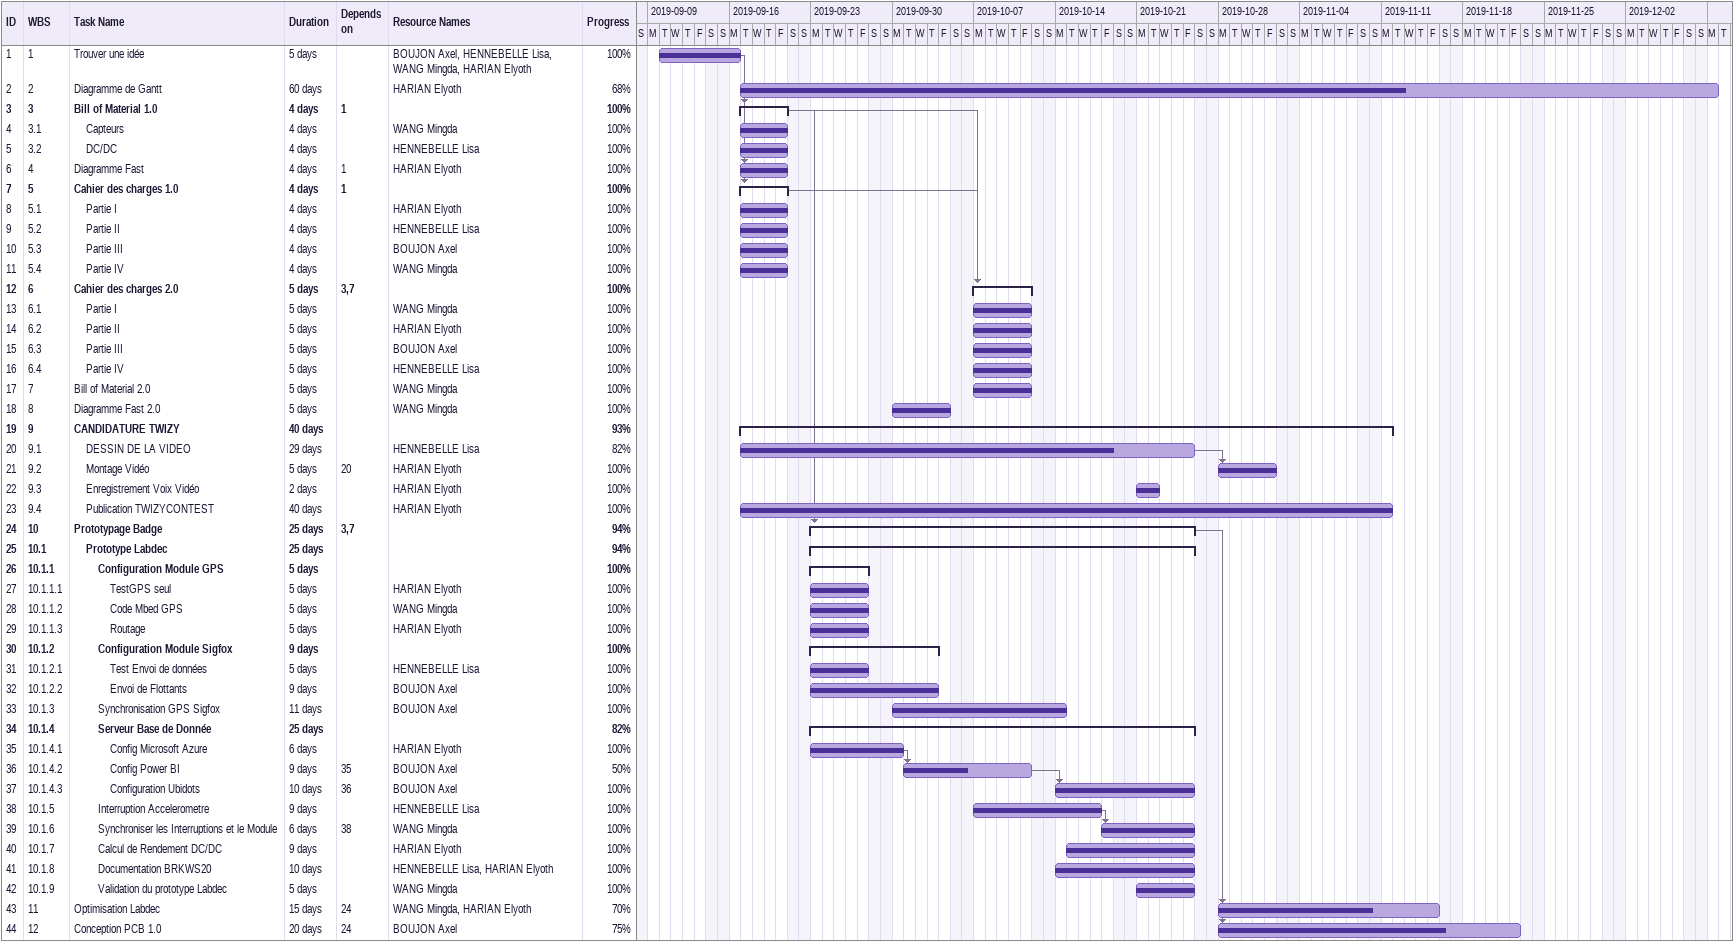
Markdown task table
| ID | WBS | Task | Duration | Start | Finish | Predecessors | Resources | % complete |
|---|---|---|---|---|---|---|---|---|
| 1 | 1 | Trouver une idée | 5d | 2019-09-10 | 2019-09-16 |  | BOUJON Axel, HENNEBELLE Lisa, WANG Mingda, HARIAN Elyoth | 100 |
| 2 | 2 | Diagramme de Gantt | 60d | 2019-09-17 | 2019-12-09 |  | HARIAN Elyoth | 68 |
| 3 | 3 | **Bill of Material 1.0** | 4d | 2019-09-17 | 2019-09-20 | 1 |  | 100 |
| 4 | 3.1 | Capteurs | 4d | 2019-09-17 | 2019-09-20 |  | WANG Mingda | 100 |
| 5 | 3.2 | DC/DC | 4d | 2019-09-17 | 2019-09-20 |  | HENNEBELLE Lisa | 100 |
| 6 | 4 | Diagramme Fast | 4d | 2019-09-17 | 2019-09-20 | 1 | HARIAN Elyoth | 100 |
| 7 | 5 | **Cahier des charges 1.0** | 4d | 2019-09-17 | 2019-09-20 | 1 |  | 100 |
| 8 | 5.1 | Partie I | 4d | 2019-09-17 | 2019-09-20 |  | HARIAN Elyoth | 100 |
| 9 | 5.2 | Partie II | 4d | 2019-09-17 | 2019-09-20 |  | HENNEBELLE Lisa | 100 |
| 10 | 5.3 | Partie III | 4d | 2019-09-17 | 2019-09-20 |  | BOUJON Axel | 100 |
| 11 | 5.4 | Partie IV | 4d | 2019-09-17 | 2019-09-20 |  | WANG Mingda | 100 |
| 12 | 6 | **Cahier des charges 2.0** | 5d | 2019-10-07 | 2019-10-11 | 3, 7 |  | 100 |
| 13 | 6.1 | Partie I | 5d | 2019-10-07 | 2019-10-11 |  | WANG Mingda | 100 |
| 14 | 6.2 | Partie II | 5d | 2019-10-07 | 2019-10-11 |  | HARIAN Elyoth | 100 |
| 15 | 6.3 | Partie III | 5d | 2019-10-07 | 2019-10-11 |  | BOUJON Axel | 100 |
| 16 | 6.4 | Partie IV | 5d | 2019-10-07 | 2019-10-11 |  | HENNEBELLE Lisa | 100 |
| 17 | 7 | Bill of Material 2.0 | 5d | 2019-10-07 | 2019-10-11 |  | WANG Mingda | 100 |
| 18 | 8 | Diagramme Fast 2.0 | 5d | 2019-09-30 | 2019-10-04 |  | WANG Mingda | 100 |
| 19 | 9 | **CANDIDATURE TWIZY** | 40d | 2019-09-17 | 2019-11-11 |  |  | 93 |
| 20 | 9.1 | DESSIN DE LA VIDEO | 29d | 2019-09-17 | 2019-10-25 |  | HENNEBELLE Lisa | 82 |
| 21 | 9.2 | Montage Vidéo | 5d | 2019-10-28 | 2019-11-01 | 20 | HARIAN Elyoth | 100 |
| 22 | 9.3 | Enregistrement Voix Vidéo | 2d | 2019-10-21 | 2019-10-22 |  | HARIAN Elyoth | 100 |
| 23 | 9.4 | Publication TWIZYCONTEST | 40d | 2019-09-17 | 2019-11-11 |  | HARIAN Elyoth | 100 |
| 24 | 10 | **Prototypage Badge** | 25d | 2019-09-23 | 2019-10-25 | 3, 7 |  | 94 |
| 25 | 10.1 | **Prototype Labdec** | 25d | 2019-09-23 | 2019-10-25 |  |  | 94 |
| 26 | 10.1.1 | **Configuration Module GPS** | 5d | 2019-09-23 | 2019-09-27 |  |  | 100 |
| 27 | 10.1.1.1 | TestGPS seul | 5d | 2019-09-23 | 2019-09-27 |  | HARIAN Elyoth | 100 |
| 28 | 10.1.1.2 | Code Mbed GPS | 5d | 2019-09-23 | 2019-09-27 |  | WANG Mingda | 100 |
| 29 | 10.1.1.3 | Routage | 5d | 2019-09-23 | 2019-09-27 |  | HARIAN Elyoth | 100 |
| 30 | 10.1.2 | **Configuration Module Sigfox** | 9d | 2019-09-23 | 2019-10-03 |  |  | 100 |
| 31 | 10.1.2.1 | Test Envoi de données | 5d | 2019-09-23 | 2019-09-27 |  | HENNEBELLE Lisa | 100 |
| 32 | 10.1.2.2 | Envoi de Flottants | 9d | 2019-09-23 | 2019-10-03 |  | BOUJON Axel | 100 |
| 33 | 10.1.3 | Synchronisation GPS Sigfox | 11d | 2019-09-30 | 2019-10-14 |  | BOUJON Axel | 100 |
| 34 | 10.1.4 | **Serveur Base de Donnée** | 25d | 2019-09-23 | 2019-10-25 |  |  | 82 |
| 35 | 10.1.4.1 | Config Microsoft Azure | 6d | 2019-09-23 | 2019-09-30 |  | HARIAN Elyoth | 100 |
| 36 | 10.1.4.2 | Config Power BI | 9d | 2019-10-01 | 2019-10-11 | 35 | BOUJON Axel | 50 |
| 37 | 10.1.4.3 | Configuration Ubidots | 10d | 2019-10-14 | 2019-10-25 | 36 | BOUJON Axel | 100 |
| 38 | 10.1.5 | Interruption Accelerometre | 9d | 2019-10-07 | 2019-10-17 |  | HENNEBELLE Lisa | 100 |
| 39 | 10.1.6 | Synchroniser les Interruptions et le Module | 6d | 2019-10-18 | 2019-10-25 | 38 | WANG Mingda | 100 |
| 40 | 10.1.7 | Calcul de Rendement DC/DC | 9d | 2019-10-15 | 2019-10-25 |  | HARIAN Elyoth | 100 |
| 41 | 10.1.8 | Documentation BRKWS20 | 10d | 2019-10-14 | 2019-10-25 |  | HENNEBELLE Lisa, HARIAN Elyoth | 100 |
| 42 | 10.1.9 | Validation du prototype Labdec | 5d | 2019-10-21 | 2019-10-25 |  | WANG Mingda | 100 |
| 43 | 11 | Optimisation Labdec | 15d | 2019-10-28 | 2019-11-15 | 24 | WANG Mingda, HARIAN Elyoth | 70 |
| 44 | 12 | Conception PCB 1.0 | 20d | 2019-10-28 | 2019-11-22 | 24 | BOUJON Axel | 75 |
